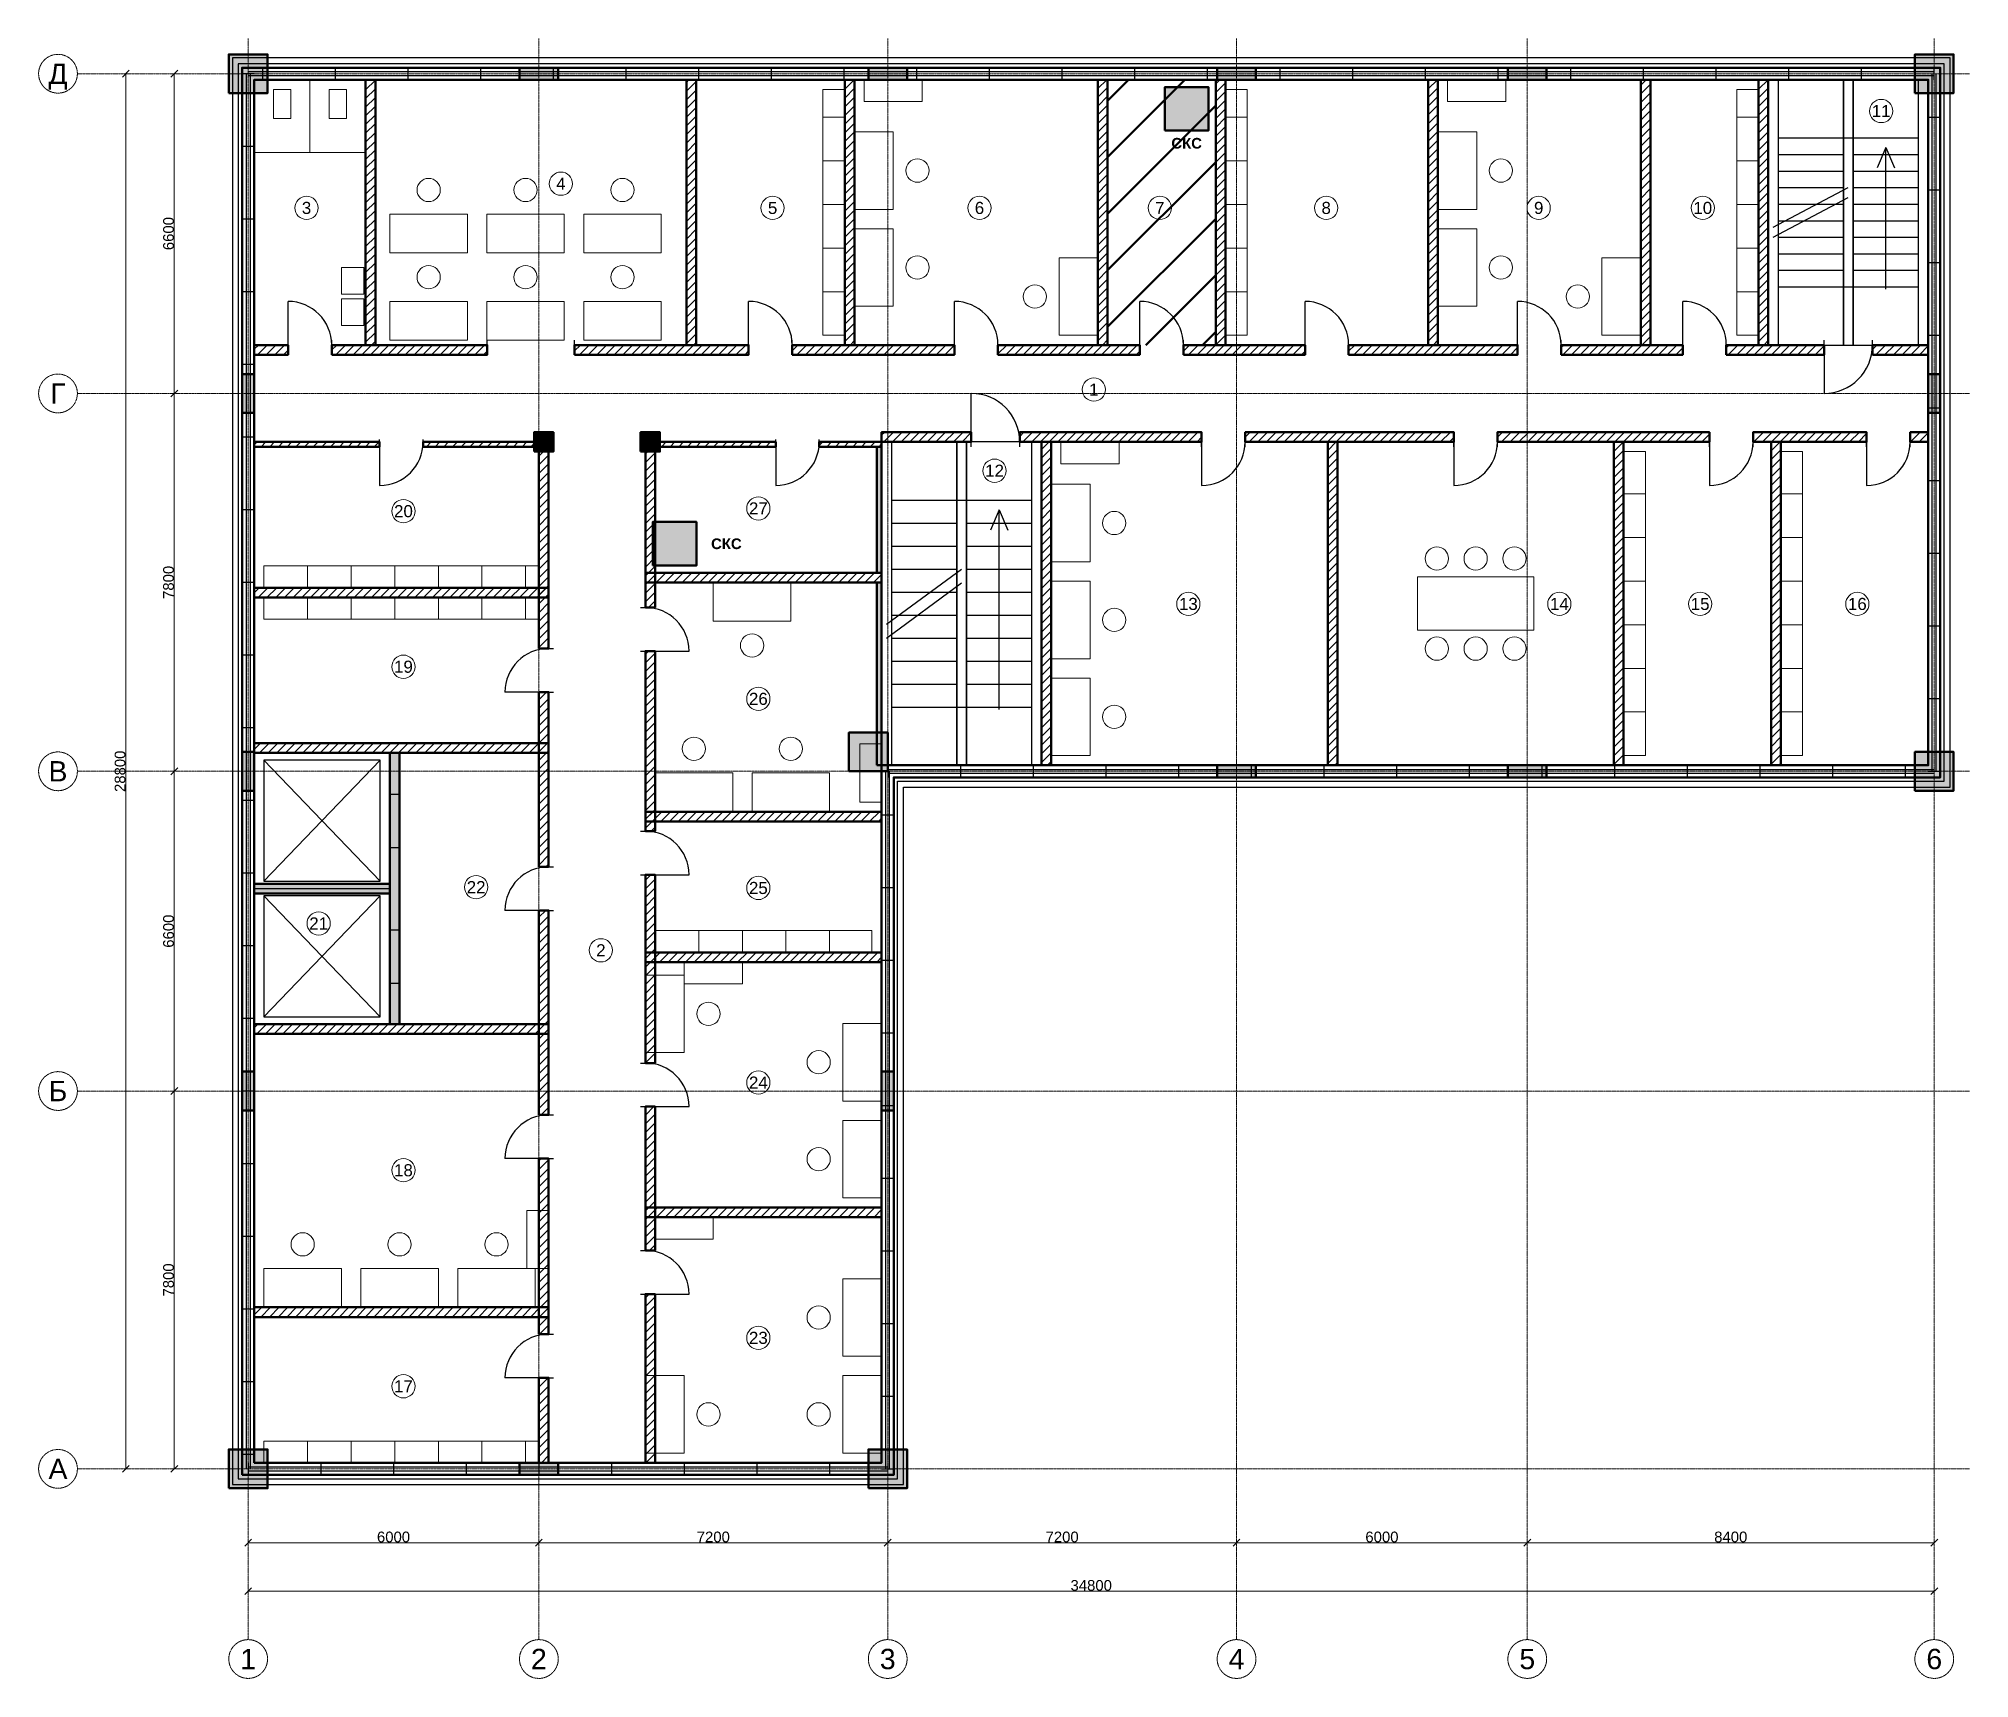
# Model space of a CAD drawing. Header units: millimetres. Extents: x -4325 to 35525, y -4325 to 29525.
import ezdxf
from ezdxf.enums import TextEntityAlignment as Align

# ---------------------------------------------------------------- set-up
doc = ezdxf.new("R2010")
doc.units = ezdxf.units.MM
doc.linetypes.add('CENTER2', pattern=[2.541, 1.587, -0.318, 0.318, -0.318])
for name, color, linetype, lineweight in [('A-ANNO-ROOM', 7, 'CONTINUOUS', 18), ('A-DIMS', 8, 'CONTINUOUS', 13), ('A-DOOR', 3, 'CONTINUOUS', 25), ('A-ELEV', 7, 'CONTINUOUS', 25), ('A-FACADE-PANEL', 8, 'CONTINUOUS', 25), ('A-FURN', 8, 'CONTINUOUS', 18), ('A-GLAZ-RIBBON', 5, 'CONTINUOUS', 25), ('A-GRID', 8, 'CENTER2', 13), ('A-HATCH', 9, 'CONTINUOUS', 9), ('A-OUTLINE', 7, 'CONTINUOUS', 50), ('A-SANI', 8, 'CONTINUOUS', 18), ('A-STAIR', 7, 'CONTINUOUS', 25), ('A-WALL-BLOCK', 9, 'CONTINUOUS', 50), ('A-WALL-RC', 7, 'CONTINUOUS', 50), ('E-SCS-RISER', 1, 'CONTINUOUS', 50), ('E-SERVER-ROOM', 1, 'CONTINUOUS', 50)]:
    doc.layers.add(name, color=color, linetype=linetype, lineweight=lineweight)
doc.styles.add('Arial-Bold', font='arialbd.ttf')
doc.styles.get("Standard").update_dxf_attribs({"font": 'arial.ttf'})

msp = doc.modelspace()

# ---------------------------------------------------------------- hatches: boundary and pattern name
at = {"layer": 'A-HATCH'}
h = msp.add_hatch(dxfattribs=at)
h.set_pattern_fill('ANSI31', scale=40)
h.paths.add_polyline_path([(2425, 23200), (2625, 23200), (2625, 28675), (2625, 28675), (2425, 28675), (2425, 28675)])
h = msp.add_hatch(dxfattribs=at)
h.set_pattern_fill('ANSI31', scale=40)
h.paths.add_polyline_path([(9044, 23200), (9244, 23200), (9244, 28675), (9244, 28675), (9044, 28675), (9044, 28675)])
h = msp.add_hatch(dxfattribs=at)
h.set_pattern_fill('ANSI31', scale=40)
h.paths.add_polyline_path([(12314, 23200), (12514, 23200), (12514, 28675), (12514, 28675), (12314, 28675), (12314, 28675)])
h = msp.add_hatch(dxfattribs=at)
h.set_pattern_fill('ANSI31', scale=40)
h.paths.add_polyline_path([(17537, 23200), (17737, 23200), (17737, 28675), (17737, 28675), (17537, 28675), (17537, 28675)])
h = msp.add_hatch(dxfattribs=at)
h.set_pattern_fill('ANSI31', scale=40)
h.paths.add_polyline_path([(19970, 23200), (20170, 23200), (20170, 28675), (20170, 28675), (19970, 28675), (19970, 28675)])
h = msp.add_hatch(dxfattribs=at)
h.set_pattern_fill('ANSI31', scale=40)
h.paths.add_polyline_path([(24356, 23200), (24556, 23200), (24556, 28675), (24556, 28675), (24356, 28675), (24356, 28675)])
h = msp.add_hatch(dxfattribs=at)
h.set_pattern_fill('ANSI31', scale=40)
h.paths.add_polyline_path([(28742, 23200), (28942, 23200), (28942, 28675), (28942, 28675), (28742, 28675), (28742, 28675)])
h = msp.add_hatch(dxfattribs=at)
h.set_pattern_fill('ANSI31', scale=40)
h.paths.add_polyline_path([(31175, 23200), (31375, 23200), (31375, 28675), (31375, 28675), (31175, 28675), (31175, 28675)])
h = msp.add_hatch(dxfattribs=at)
h.set_pattern_fill('ANSI31', scale=40)
h.paths.add_polyline_path([(125, 23000), (125, 23000), (825, 23000), (825, 23200), (125, 23200), (125, 23200)])
h = msp.add_hatch(dxfattribs=at)
h.set_pattern_fill('ANSI31', scale=40)
h.paths.add_polyline_path([(1725, 23000), (4934.5, 23000), (4934.5, 23200), (1725, 23200)])
h = msp.add_hatch(dxfattribs=at)
h.set_pattern_fill('ANSI31', scale=40)
h.paths.add_polyline_path([(6734.5, 23000), (10329, 23000), (10329, 23200), (6734.5, 23200)])
h = msp.add_hatch(dxfattribs=at)
h.set_pattern_fill('ANSI31', scale=40)
h.paths.add_polyline_path([(11229, 23000), (14575.5, 23000), (14575.5, 23200), (11229, 23200)])
h = msp.add_hatch(dxfattribs=at)
h.set_pattern_fill('ANSI31', scale=40)
h.paths.add_polyline_path([(15475.5, 23000), (18403.5, 23000), (18403.5, 23200), (15475.5, 23200)])
h = msp.add_hatch(dxfattribs=at)
h.set_pattern_fill('ANSI31', scale=40)
h.paths.add_polyline_path([(19303.5, 23000), (21813, 23000), (21813, 23200), (19303.5, 23200)])
h = msp.add_hatch(dxfattribs=at)
h.set_pattern_fill('ANSI31', scale=40)
h.paths.add_polyline_path([(22713, 23000), (26199, 23000), (26199, 23200), (22713, 23200)])
h = msp.add_hatch(dxfattribs=at)
h.set_pattern_fill('ANSI31', scale=40)
h.paths.add_polyline_path([(27099, 23000), (29608.5, 23000), (29608.5, 23200), (27099, 23200)])
h = msp.add_hatch(dxfattribs=at)
h.set_pattern_fill('ANSI31', scale=40)
h.paths.add_polyline_path([(30508.5, 23000), (32525, 23000), (32525, 23200), (30508.5, 23200)])
h = msp.add_hatch(dxfattribs=at)
h.set_pattern_fill('ANSI31', scale=40)
h.paths.add_polyline_path([(33525, 23000), (34675, 23000), (34675, 23000), (34675, 23200), (34675, 23200), (33525, 23200)])
h = msp.add_hatch(dxfattribs=at)
h.set_pattern_fill('ANSI31', scale=40)
h.paths.add_polyline_path([(125, 21100), (125, 21100), (2712.5, 21100), (2712.5, 21200), (125, 21200), (125, 21200)])
h = msp.add_hatch(dxfattribs=at)
h.set_pattern_fill('ANSI31', scale=40)
h.paths.add_polyline_path([(3612.5, 21100), (6000, 21100), (6000, 21200), (3612.5, 21200)])
h = msp.add_hatch(dxfattribs=at)
h.set_pattern_fill('ANSI31', scale=40)
h.paths.add_polyline_path([(6000, 16934.5), (6200, 16934.5), (6200, 21200), (6000, 21200)])
h = msp.add_hatch(dxfattribs=at)
h.set_pattern_fill('ANSI31', scale=40)
h.paths.add_polyline_path([(8200, 17781.5), (8400, 17781.5), (8400, 21200), (8200, 21200)])
h = msp.add_hatch(dxfattribs=at)
h.set_pattern_fill('ANSI31', scale=40)
h.paths.add_polyline_path([(8400, 21100), (10887.5, 21100), (10887.5, 21200), (8400, 21200)])
h = msp.add_hatch(dxfattribs=at)
h.set_pattern_fill('ANSI31', scale=40)
h.paths.add_polyline_path([(11787.5, 21100), (13075, 21100), (13075, 21200), (11787.5, 21200)])
h = msp.add_hatch(dxfattribs=at)
h.set_pattern_fill('ANSI31', scale=40)
h.paths.add_polyline_path([(13075, 21200), (14925, 21200), (14925, 21400), (13075, 21400)])
h = msp.add_hatch(dxfattribs=at)
h.set_pattern_fill('ANSI31', scale=40)
h.paths.add_polyline_path([(15925, 21200), (19678.5, 21200), (19678.5, 21400), (15925, 21400)])
h = msp.add_hatch(dxfattribs=at)
h.set_pattern_fill('ANSI31', scale=40)
h.paths.add_polyline_path([(16375, 14525), (16575, 14525), (16575, 14525), (16575, 21200), (16375, 21200), (16375, 14525)])
h = msp.add_hatch(dxfattribs=at)
h.set_pattern_fill('ANSI31', scale=40)
h.paths.add_polyline_path([(20578.5, 21200), (24885, 21200), (24885, 21400), (20578.5, 21400)])
h = msp.add_hatch(dxfattribs=at)
h.set_pattern_fill('ANSI31', scale=40)
h.paths.add_polyline_path([(22282, 14525), (22482, 14525), (22482, 14525), (22482, 21200), (22282, 21200), (22282, 14525)])
h = msp.add_hatch(dxfattribs=at)
h.set_pattern_fill('ANSI31', scale=40)
h.paths.add_polyline_path([(25785, 21200), (30160, 21200), (30160, 21400), (25785, 21400)])
h = msp.add_hatch(dxfattribs=at)
h.set_pattern_fill('ANSI31', scale=40)
h.paths.add_polyline_path([(28188, 14525), (28388, 14525), (28388, 14525), (28388, 21200), (28188, 21200), (28188, 14525)])
h = msp.add_hatch(dxfattribs=at)
h.set_pattern_fill('ANSI31', scale=40)
h.paths.add_polyline_path([(31060, 21200), (33403.5, 21200), (33403.5, 21400), (31060, 21400)])
h = msp.add_hatch(dxfattribs=at)
h.set_pattern_fill('ANSI31', scale=40)
h.paths.add_polyline_path([(31432, 14525), (31632, 14525), (31632, 14525), (31632, 21200), (31432, 21200), (31432, 14525)])
h = msp.add_hatch(dxfattribs=at)
h.set_pattern_fill('ANSI31', scale=40)
h.paths.add_polyline_path([(34303.5, 21200), (34675, 21200), (34675, 21200), (34675, 21400), (34675, 21400), (34303.5, 21400)])
h = msp.add_hatch(dxfattribs=at)
h.set_pattern_fill('ANSI31', scale=40)
h.paths.add_polyline_path([(8200, 18297), (13075, 18297), (13075, 18497), (8200, 18497)])
h = msp.add_hatch(dxfattribs=at)
h.set_pattern_fill('ANSI31', scale=40)
h.paths.add_polyline_path([(125, 17990), (125, 17990), (6200, 17990), (6200, 18190), (125, 18190), (125, 18190)])
h = msp.add_hatch(dxfattribs=at)
h.set_pattern_fill('ANSI31', scale=40)
h.paths.add_polyline_path([(8200, 13164), (8400, 13164), (8400, 16881.5), (8200, 16881.5)])
h = msp.add_hatch(dxfattribs=at)
h.set_pattern_fill('ANSI31', scale=40)
h.paths.add_polyline_path([(6000, 12429), (6200, 12429), (6200, 16034.5), (6000, 16034.5)])
h = msp.add_hatch(dxfattribs=at)
h.set_pattern_fill('ANSI31', scale=40)
h.paths.add_polyline_path([(125, 14779), (125, 14779), (6200, 14779), (6200, 14979), (125, 14979), (125, 14979)])
h = msp.add_hatch(dxfattribs=at)
h.set_pattern_fill('ANSI31', scale=40)
h.paths.add_polyline_path([(8200, 13366), (13075, 13366), (13075, 13366), (13075, 13566), (13075, 13566), (8200, 13566)])
h = msp.add_hatch(dxfattribs=at)
h.set_pattern_fill('ANSI31', scale=40)
h.paths.add_polyline_path([(8200, 8378), (8400, 8378), (8400, 12264), (8200, 12264)])
h = msp.add_hatch(dxfattribs=at)
h.set_pattern_fill('ANSI31', scale=40)
h.paths.add_polyline_path([(6000, 7307), (6200, 7307), (6200, 11529), (6000, 11529)])
h = msp.add_hatch(dxfattribs=at)
h.set_pattern_fill('ANSI31', scale=40)
h.paths.add_polyline_path([(8200, 10462), (13075, 10462), (13075, 10462), (13075, 10662), (13075, 10662), (8200, 10662)])
h = msp.add_hatch(dxfattribs=at)
h.set_pattern_fill('ANSI31', scale=40)
h.paths.add_polyline_path([(125, 8979), (125, 8979), (6200, 8979), (6200, 9179), (125, 9179), (125, 9179)])
h = msp.add_hatch(dxfattribs=at)
h.set_pattern_fill('ANSI31', scale=40)
h.paths.add_polyline_path([(8200, 4509.5), (8400, 4509.5), (8400, 7478), (8200, 7478)])
h = msp.add_hatch(dxfattribs=at)
h.set_pattern_fill('ANSI31', scale=40)
h.paths.add_polyline_path([(6000, 2780), (6200, 2780), (6200, 6407), (6000, 6407)])
h = msp.add_hatch(dxfattribs=at)
h.set_pattern_fill('ANSI31', scale=40)
h.paths.add_polyline_path([(8200, 5194), (13075, 5194), (13075, 5194), (13075, 5394), (13075, 5394), (8200, 5394)])
h = msp.add_hatch(dxfattribs=at)
h.set_pattern_fill('ANSI31', scale=40)
h.paths.add_polyline_path([(8200, 125), (8400, 125), (8400, 125), (8400, 3609.5), (8200, 3609.5), (8200, 125)])
h = msp.add_hatch(dxfattribs=at)
h.set_pattern_fill('ANSI31', scale=40)
h.paths.add_polyline_path([(125, 3135), (125, 3135), (6200, 3135), (6200, 3335), (125, 3335), (125, 3335)])
h = msp.add_hatch(dxfattribs=at)
h.set_pattern_fill('ANSI31', scale=40)
h.paths.add_polyline_path([(6000, 125), (6200, 125), (6200, 125), (6200, 1880), (6000, 1880), (6000, 125)])
at = {"layer": 'A-WALL-RC'}
h = msp.add_hatch(color=7, dxfattribs=at)
h.dxf.hatch_style = 1
h.paths.add_polyline_path([(-400, 28400), (400, 28400), (400, 29200), (-400, 29200)])
h = msp.add_hatch(color=7, dxfattribs=at)
h.dxf.hatch_style = 1
h.paths.add_polyline_path([(34400, 28400), (35200, 28400), (35200, 29200), (34400, 29200)])
h = msp.add_hatch(color=7, dxfattribs=at)
h.dxf.hatch_style = 1
h.paths.add_polyline_path([(5600, 28675), (6400, 28675), (6400, 28925), (5600, 28925)])
h = msp.add_hatch(color=7, dxfattribs=at)
h.dxf.hatch_style = 1
h.paths.add_polyline_path([(12800, 28675), (13600, 28675), (13600, 28925), (12800, 28925)])
h = msp.add_hatch(color=7, dxfattribs=at)
h.dxf.hatch_style = 1
h.paths.add_polyline_path([(20000, 28675), (20800, 28675), (20800, 28925), (20000, 28925)])
h = msp.add_hatch(color=7, dxfattribs=at)
h.dxf.hatch_style = 1
h.paths.add_polyline_path([(26000, 28675), (26800, 28675), (26800, 28925), (26000, 28925)])
h = msp.add_hatch(color=7, dxfattribs=at)
h.dxf.hatch_style = 1
h.paths.add_polyline_path([(-125, 21800), (125, 21800), (125, 22600), (-125, 22600)])
h = msp.add_hatch(color=7, dxfattribs=at)
h.dxf.hatch_style = 1
h.paths.add_polyline_path([(34675, 21800), (34925, 21800), (34925, 22600), (34675, 22600)])
h = msp.add_hatch(color=7, dxfattribs=at)
h.dxf.hatch_style = 1
h.paths.add_polyline_path([(5900, 21000), (6300, 21000), (6300, 21400), (5900, 21400)])
h = msp.add_hatch(color=7, dxfattribs=at)
h.dxf.hatch_style = 1
h.paths.add_polyline_path([(8100, 21000), (8500, 21000), (8500, 21400), (8100, 21400)])
h = msp.add_hatch(color=7, dxfattribs=at)
h.dxf.hatch_style = 1
h.paths.add_polyline_path([(12975, 18497), (13075, 18497), (13075, 21100), (12975, 21100)])
h = msp.add_hatch(color=7, dxfattribs=at)
h.dxf.hatch_style = 1
h.paths.add_polyline_path([(12975, 14525), (13075, 14525), (13075, 14525), (13075, 18297), (12975, 18297), (12975, 14525)])
h = msp.add_hatch(color=7, dxfattribs=at)
h.dxf.hatch_style = 1
h.paths.add_polyline_path([(12400, 14400), (13200, 14400), (13200, 15200), (12400, 15200)])
h = msp.add_hatch(color=7, dxfattribs=at)
h.dxf.hatch_style = 1
h.paths.add_polyline_path([(-125, 14000), (125, 14000), (125, 14800), (-125, 14800)])
h = msp.add_hatch(color=7, dxfattribs=at)
h.dxf.hatch_style = 1
h.paths.add_polyline_path([(2925, 9179), (3125, 9179), (3125, 14779), (2925, 14779)])
h = msp.add_hatch(color=7, dxfattribs=at)
h.dxf.hatch_style = 1
h.paths.add_polyline_path([(34400, 14000), (35200, 14000), (35200, 14800), (34400, 14800)])
h = msp.add_hatch(color=7, dxfattribs=at)
h.dxf.hatch_style = 1
h.paths.add_polyline_path([(20000, 14275), (20800, 14275), (20800, 14525), (20000, 14525)])
h = msp.add_hatch(color=7, dxfattribs=at)
h.dxf.hatch_style = 1
h.paths.add_polyline_path([(26000, 14275), (26800, 14275), (26800, 14525), (26000, 14525)])
h = msp.add_hatch(color=7, dxfattribs=at)
h.dxf.hatch_style = 1
h.paths.add_polyline_path([(125, 11879), (125, 11879), (2925, 11879), (2925, 12079), (125, 12079), (125, 12079)])
h = msp.add_hatch(color=7, dxfattribs=at)
h.dxf.hatch_style = 1
h.paths.add_polyline_path([(-125, 7400), (125, 7400), (125, 8200), (-125, 8200)])
h = msp.add_hatch(color=7, dxfattribs=at)
h.dxf.hatch_style = 1
h.paths.add_polyline_path([(13075, 7400), (13325, 7400), (13325, 8200), (13075, 8200)])
h = msp.add_hatch(color=7, dxfattribs=at)
h.dxf.hatch_style = 1
h.paths.add_polyline_path([(-400, -400), (400, -400), (400, 400), (-400, 400)])
h = msp.add_hatch(color=7, dxfattribs=at)
h.dxf.hatch_style = 1
h.paths.add_polyline_path([(12800, -400), (13600, -400), (13600, 400), (12800, 400)])
h = msp.add_hatch(color=7, dxfattribs=at)
h.dxf.hatch_style = 1
h.paths.add_polyline_path([(5600, -125), (6400, -125), (6400, 125), (5600, 125)])
at = {"layer": 'E-SCS-RISER'}
h = msp.add_hatch(color=7, dxfattribs=at)
h.dxf.hatch_style = 1
h.paths.add_polyline_path([(18920, 27625), (19820, 27625), (19820, 28525), (18920, 28525)])
h = msp.add_hatch(color=7, dxfattribs=at)
h.dxf.hatch_style = 1
h.paths.add_polyline_path([(8350, 18647), (9250, 18647), (9250, 19547), (8350, 19547)])
at = {"layer": 'E-SERVER-ROOM'}
h = msp.add_hatch(dxfattribs=at)
h.set_pattern_fill('ANSI31', scale=260)
h.paths.add_polyline_path([(17737, 23200), (19970, 23200), (19970, 28675), (17737, 28675)])

# ---------------------------------------------------------------- linework, layer by layer
at = {"layer": 'A-ANNO-ROOM'}
for centre in [(33705, 28030), (6455, 26530), (1205, 26030), (10824, 26030), (15094, 26030), (18817, 26030), (22250, 26030), (26636, 26030), (30022, 26030), (17455, 22280), (15405, 20605), (3205, 19770), (10530, 19827), (19405, 17855), (27062, 17855), (29968, 17855), (33212, 17855), (3205, 16559), (10530, 15896), (4705, 12009), (10530, 11992), (1455, 11259), (7280, 10705), (10530, 7974), (3205, 6165), (10530, 2705), (3205, 1705)]:
    msp.add_circle(centre, 240, dxfattribs=at)
at = {"layer": 'A-DIMS'}
for p, q in [((-2595.71, 28729.29), (-2454.29, 28870.71)), ((-2525, 0), (-2525, 28800)), ((-1595.71, 28729.29), (-1454.29, 28870.71)), ((-1525, 22200), (-1525, 28800)), ((-1595.71, 22129.29), (-1454.29, 22270.71)), ((-1595.71, 22129.29), (-1454.29, 22270.71)), ((-1525, 14400), (-1525, 22200)), ((-1595.71, 14329.29), (-1454.29, 14470.71)), ((-1595.71, 14329.29), (-1454.29, 14470.71)), ((-1525, 7800), (-1525, 14400)), ((-1595.71, 7729.29), (-1454.29, 7870.71)), ((-1595.71, 7729.29), (-1454.29, 7870.71)), ((-1525, 0), (-1525, 7800)), ((-2595.71, -70.71), (-2454.29, 70.71)), ((-1595.71, -70.71), (-1454.29, 70.71)), ((-70.71, -1595.71), (70.71, -1454.29)), ((0, -1525), (6000, -1525)), ((5929.29, -1595.71), (6070.71, -1454.29)), ((5929.29, -1595.71), (6070.71, -1454.29)), ((6000, -1525), (13200, -1525)), ((13129.29, -1595.71), (13270.71, -1454.29)), ((13129.29, -1595.71), (13270.71, -1454.29)), ((13200, -1525), (20400, -1525)), ((20329.29, -1595.71), (20470.71, -1454.29)), ((20329.29, -1595.71), (20470.71, -1454.29)), ((20400, -1525), (26400, -1525)), ((26329.29, -1595.71), (26470.71, -1454.29)), ((26329.29, -1595.71), (26470.71, -1454.29)), ((26400, -1525), (34800, -1525)), ((34729.29, -1595.71), (34870.71, -1454.29)), ((-70.71, -2595.71), (70.71, -2454.29)), ((0, -2525), (34800, -2525)), ((34729.29, -2595.71), (34870.71, -2454.29))]:
    msp.add_line(p, q, dxfattribs=at)
at = {"layer": 'A-DOOR'}
for p, q in [((825, 23200), (825, 24100)), ((10329, 23200), (10329, 24100)), ((14575.5, 23200), (14575.5, 24100)), ((18403.5, 23200), (18403.5, 24100)), ((21813, 23200), (21813, 24100)), ((26199, 23200), (26199, 24100)), ((29608.5, 23200), (29608.5, 24100)), ((825, 23100), (825, 23300)), ((1725, 23100), (1725, 23300)), ((4934.5, 23100), (4934.5, 23300)), ((6734.5, 23100), (6734.5, 23300)), ((10329, 23100), (10329, 23300)), ((11229, 23100), (11229, 23300)), ((14575.5, 23100), (14575.5, 23300)), ((15475.5, 23100), (15475.5, 23300)), ((18403.5, 23100), (18403.5, 23300)), ((19303.5, 23100), (19303.5, 23300)), ((21813, 23100), (21813, 23300)), ((22713, 23100), (22713, 23300)), ((26199, 23100), (26199, 23300)), ((27099, 23100), (27099, 23300)), ((29608.5, 23100), (29608.5, 23300)), ((30508.5, 23100), (30508.5, 23300)), ((32525, 23100), (32525, 23300)), ((32525, 23200), (32525, 22200)), ((33525, 23100), (33525, 23300)), ((14925, 21200), (14925, 22200)), ((2712.5, 21150), (2712.5, 21250)), ((2712.5, 21200), (2712.5, 20300)), ((3612.5, 21150), (3612.5, 21250)), ((10887.5, 21150), (10887.5, 21250)), ((10887.5, 21200), (10887.5, 20300)), ((11787.5, 21150), (11787.5, 21250)), ((14925, 21100), (14925, 21300)), ((15925, 21100), (15925, 21300)), ((19678.5, 21100), (19678.5, 21300)), ((19678.5, 21200), (19678.5, 20300)), ((20578.5, 21100), (20578.5, 21300)), ((24885, 21100), (24885, 21300)), ((24885, 21200), (24885, 20300)), ((25785, 21100), (25785, 21300)), ((30160, 21100), (30160, 21300)), ((30160, 21200), (30160, 20300)), ((31060, 21100), (31060, 21300)), ((33403.5, 21100), (33403.5, 21300)), ((33403.5, 21200), (33403.5, 20300)), ((34303.5, 21100), (34303.5, 21300)), ((8100, 17781.5), (8300, 17781.5)), ((6100, 16934.5), (6300, 16934.5)), ((8100, 16881.5), (8300, 16881.5)), ((8200, 16881.5), (9100, 16881.5)), ((6200, 16034.5), (5300, 16034.5)), ((6100, 16034.5), (6300, 16034.5)), ((2925, 13929), (3125, 13929)), ((8100, 13164), (8300, 13164)), ((2925, 12829), (3125, 12829)), ((6100, 12429), (6300, 12429)), ((8100, 12264), (8300, 12264)), ((8200, 12264), (9100, 12264)), ((6200, 11529), (5300, 11529)), ((6100, 11529), (6300, 11529)), ((2925, 11129), (3125, 11129)), ((2925, 10029), (3125, 10029)), ((8100, 8378), (8300, 8378)), ((6100, 7307), (6300, 7307)), ((8100, 7478), (8300, 7478)), ((8200, 7478), (9100, 7478)), ((6200, 6407), (5300, 6407)), ((6100, 6407), (6300, 6407)), ((8100, 4509.5), (8300, 4509.5)), ((8100, 3609.5), (8300, 3609.5)), ((8200, 3609.5), (9100, 3609.5)), ((6100, 2780), (6300, 2780)), ((6200, 1880), (5300, 1880)), ((6100, 1880), (6300, 1880))]:
    msp.add_line(p, q, dxfattribs=at)
for centre, radius, start, end in [((825, 23200), 900, 0, 90), ((10329, 23200), 900, 0, 90), ((14575.5, 23200), 900, 0, 90), ((18403.5, 23200), 900, 0, 90), ((21813, 23200), 900, 0, 90), ((26199, 23200), 900, 0, 90), ((29608.5, 23200), 900, 0, 90), ((32525, 23200), 1000, -90, 0), ((14925, 21200), 1000, 0, 90), ((2712.5, 21200), 900, -90, 0), ((10887.5, 21200), 900, -90, 0), ((19678.5, 21200), 900, -90, 0), ((24885, 21200), 900, -90, 0), ((30160, 21200), 900, -90, 0), ((33403.5, 21200), 900, -90, 0), ((8200, 16881.5), 900, 0, 90), ((6200, 16034.5), 900, 90, 180), ((8200, 12264), 900, 0, 90), ((6200, 11529), 900, 90, 180), ((8200, 7478), 900, 0, 90), ((6200, 6407), 900, 90, 180), ((8200, 3609.5), 900, 0, 90), ((6200, 1880), 900, 90, 180)]:
    msp.add_arc(centre, radius, start, end, dxfattribs=at)
at = {"layer": 'A-ELEV'}
for p, q in [((325, 12129), (2725, 14629)), ((325, 14629), (2725, 12129)), ((125, 11979), (2925, 11979)), ((325, 9329), (2725, 11829)), ((325, 11829), (2725, 9329))]:
    msp.add_line(p, q, dxfattribs=at)
for points in [[(325, 12129), (2725, 12129), (2725, 14629), (325, 14629)], [(325, 9329), (2725, 9329), (2725, 11829), (325, 11829)]]:
    msp.add_lwpolyline(points, close=True, dxfattribs=at)
at = {"layer": 'A-FACADE-PANEL'}
for points in [[(-325, -325), (13525, -325), (13525, 14075), (35125, 14075), (35125, 29125), (-325, 29125)], [(-205, -205), (13405, -205), (13405, 14195), (35005, 14195), (35005, 29005), (-205, 29005)]]:
    msp.add_lwpolyline(points, close=True, dxfattribs=at)
at = {"layer": 'A-FURN'}
for p, q in [((11864, 27900), (12314, 27900)), ((20170, 27900), (20620, 27900)), ((30725, 27900), (31175, 27900)), ((11864, 27000), (12314, 27000)), ((20170, 27000), (20620, 27000)), ((30725, 27000), (31175, 27000)), ((11864, 26100), (12314, 26100)), ((20170, 26100), (20620, 26100)), ((30725, 26100), (31175, 26100)), ((11864, 25200), (12314, 25200)), ((20170, 25200), (20620, 25200)), ((30725, 25200), (31175, 25200)), ((11864, 24300), (12314, 24300)), ((20170, 24300), (20620, 24300)), ((30725, 24300), (31175, 24300)), ((28388, 20125), (28838, 20125)), ((31632, 20125), (32082, 20125)), ((28388, 19225), (28838, 19225)), ((31632, 19225), (32082, 19225)), ((1225, 18190), (1225, 18640)), ((2125, 18190), (2125, 18640)), ((3025, 18190), (3025, 18640)), ((3925, 18190), (3925, 18640)), ((4825, 18190), (4825, 18640)), ((5725, 18190), (5725, 18640)), ((1225, 17540), (1225, 17990)), ((2125, 17540), (2125, 17990)), ((3025, 17540), (3025, 17990)), ((3925, 17540), (3925, 17990)), ((4825, 17540), (4825, 17990)), ((5725, 17540), (5725, 17990)), ((28388, 18325), (28838, 18325)), ((31632, 18325), (32082, 18325)), ((28388, 17425), (28838, 17425)), ((31632, 17425), (32082, 17425)), ((28388, 16525), (28838, 16525)), ((31632, 16525), (32082, 16525)), ((28388, 15625), (28838, 15625)), ((31632, 15625), (32082, 15625)), ((9300, 10662), (9300, 11112)), ((10200, 10662), (10200, 11112)), ((11100, 10662), (11100, 11112)), ((12000, 10662), (12000, 11112)), ((1225, 125), (1225, 575)), ((2125, 125), (2125, 575)), ((3025, 125), (3025, 575)), ((3925, 125), (3925, 575)), ((4825, 125), (4825, 575)), ((5725, 125), (5725, 575))]:
    msp.add_line(p, q, dxfattribs=at)
for points in [[(11864, 23400), (12314, 23400), (12314, 28475), (11864, 28475)], [(12714, 28225), (13914, 28225), (13914, 28675), (12714, 28675)], [(20170, 23400), (20620, 23400), (20620, 28475), (20170, 28475)], [(24756, 28225), (25956, 28225), (25956, 28675), (24756, 28675)], [(30725, 23400), (31175, 23400), (31175, 28475), (30725, 28475)], [(12514, 26000), (13314, 26000), (13314, 27600), (12514, 27600)], [(24556, 26000), (25356, 26000), (25356, 27600), (24556, 27600)], [(2925, 25100), (4525, 25100), (4525, 25900), (2925, 25900)], [(4925, 25100), (6525, 25100), (6525, 25900), (4925, 25900)], [(6925, 25100), (8525, 25100), (8525, 25900), (6925, 25900)], [(12514, 24000), (13314, 24000), (13314, 25600), (12514, 25600)], [(24556, 24000), (25356, 24000), (25356, 25600), (24556, 25600)], [(16737, 23400), (17537, 23400), (17537, 25000), (16737, 25000)], [(27942, 23400), (28742, 23400), (28742, 25000), (27942, 25000)], [(2925, 23300), (4525, 23300), (4525, 24100), (2925, 24100)], [(4925, 23300), (6525, 23300), (6525, 24100), (4925, 24100)], [(6925, 23300), (8525, 23300), (8525, 24100), (6925, 24100)], [(16775, 20750), (17975, 20750), (17975, 21200), (16775, 21200)], [(28388, 14725), (28838, 14725), (28838, 21000), (28388, 21000)], [(31632, 14725), (32082, 14725), (32082, 21000), (31632, 21000)], [(16575, 18725), (17375, 18725), (17375, 20325), (16575, 20325)], [(325, 18190), (6000, 18190), (6000, 18640), (325, 18640)], [(24135, 17312.5), (26535, 17312.5), (26535, 18412.5), (24135, 18412.5)], [(325, 17540), (6000, 17540), (6000, 17990), (325, 17990)], [(9600, 17497), (11200, 17497), (11200, 18297), (9600, 18297)], [(16575, 16725), (17375, 16725), (17375, 18325), (16575, 18325)], [(16575, 14725), (17375, 14725), (17375, 16325), (16575, 16325)], [(12625, 13766), (13075, 13766), (13075, 14966), (12625, 14966)], [(8400, 13566), (10000, 13566), (10000, 14366), (8400, 14366)], [(10400, 13566), (12000, 13566), (12000, 14366), (10400, 14366)], [(8400, 10662), (12875, 10662), (12875, 11112), (8400, 11112)], [(9000, 10012), (10200, 10012), (10200, 10462), (9000, 10462)], [(8200, 8594), (9000, 8594), (9000, 10194), (8200, 10194)], [(12275, 7594), (13075, 7594), (13075, 9194), (12275, 9194)], [(12275, 5594), (13075, 5594), (13075, 7194), (12275, 7194)], [(5750, 4135), (6200, 4135), (6200, 5335), (5750, 5335)], [(8400, 4744), (9600, 4744), (9600, 5194), (8400, 5194)], [(325, 3335), (1925, 3335), (1925, 4135), (325, 4135)], [(2325, 3335), (3925, 3335), (3925, 4135), (2325, 4135)], [(4325, 3335), (5925, 3335), (5925, 4135), (4325, 4135)], [(12275, 2325), (13075, 2325), (13075, 3925), (12275, 3925)], [(8200, 325), (9000, 325), (9000, 1925), (8200, 1925)], [(12275, 325), (13075, 325), (13075, 1925), (12275, 1925)], [(325, 125), (6000, 125), (6000, 575), (325, 575)]]:
    msp.add_lwpolyline(points, close=True, dxfattribs=at)
for centre in [(13814, 26800), (25856, 26800), (3725, 26400), (5725, 26400), (7725, 26400), (3725, 24600), (5725, 24600), (7725, 24600), (13814, 24800), (25856, 24800), (16237, 24200), (27442, 24200), (17875, 19525), (24535, 18792.5), (25335, 18792.5), (26135, 18792.5), (17875, 17525), (10400, 16997), (24535, 16932.5), (25335, 16932.5), (26135, 16932.5), (17875, 15525), (9200, 14866), (11200, 14866), (9500, 9394), (11775, 8394), (11775, 6394), (1125, 4635), (3125, 4635), (5125, 4635), (11775, 3125), (9500, 1125), (11775, 1125)]:
    msp.add_circle(centre, 240, dxfattribs=at)
at = {"layer": 'A-GLAZ-RIBBON'}
for p, q in [((125, 28800), (-125, 28800)), ((-40, 28800), (-40, 0)), ((34800, 28840), (0, 28840)), ((34800, 28760), (0, 28760)), ((40, 28800), (40, 0)), ((300, 28675), (300, 28925)), ((1800, 28675), (1800, 28925)), ((3300, 28675), (3300, 28925)), ((4800, 28675), (4800, 28925)), ((6300, 28675), (6300, 28925)), ((7800, 28675), (7800, 28925)), ((9300, 28675), (9300, 28925)), ((10800, 28675), (10800, 28925)), ((12300, 28675), (12300, 28925)), ((13800, 28675), (13800, 28925)), ((15300, 28675), (15300, 28925)), ((16800, 28675), (16800, 28925)), ((18300, 28675), (18300, 28925)), ((19800, 28675), (19800, 28925)), ((21300, 28675), (21300, 28925)), ((22800, 28675), (22800, 28925)), ((24300, 28675), (24300, 28925)), ((25800, 28675), (25800, 28925)), ((27300, 28675), (27300, 28925)), ((28800, 28675), (28800, 28925)), ((30300, 28675), (30300, 28925)), ((31800, 28675), (31800, 28925)), ((33300, 28675), (33300, 28925)), ((34760, 14400), (34760, 28800)), ((34800, 28675), (34800, 28925)), ((34840, 14400), (34840, 28800)), ((34675, 27900), (34925, 27900)), ((125, 27300), (-125, 27300)), ((34675, 26400), (34925, 26400)), ((125, 25800), (-125, 25800)), ((34675, 24900), (34925, 24900)), ((125, 24300), (-125, 24300)), ((34675, 23400), (34925, 23400)), ((125, 22800), (-125, 22800)), ((34675, 21900), (34925, 21900)), ((125, 21300), (-125, 21300)), ((34675, 20400), (34925, 20400)), ((125, 19800), (-125, 19800)), ((34675, 18900), (34925, 18900)), ((125, 18300), (-125, 18300)), ((34675, 17400), (34925, 17400)), ((125, 16800), (-125, 16800)), ((34675, 15900), (34925, 15900)), ((125, 15300), (-125, 15300)), ((13160, 0), (13160, 14400)), ((13200, 14525), (13200, 14275)), ((13200, 14440), (34800, 14440)), ((13200, 14360), (34800, 14360)), ((13240, 0), (13240, 14400)), ((14700, 14525), (14700, 14275)), ((16200, 14525), (16200, 14275)), ((17700, 14525), (17700, 14275)), ((19200, 14525), (19200, 14275)), ((20700, 14525), (20700, 14275)), ((22200, 14525), (22200, 14275)), ((23700, 14525), (23700, 14275)), ((25200, 14525), (25200, 14275)), ((26700, 14525), (26700, 14275)), ((28200, 14525), (28200, 14275)), ((29700, 14525), (29700, 14275)), ((31200, 14525), (31200, 14275)), ((32700, 14525), (32700, 14275)), ((34200, 14525), (34200, 14275)), ((34675, 14400), (34925, 14400)), ((125, 13800), (-125, 13800)), ((13075, 13500), (13325, 13500)), ((125, 12300), (-125, 12300)), ((13075, 12000), (13325, 12000)), ((125, 10800), (-125, 10800)), ((13075, 10500), (13325, 10500)), ((125, 9300), (-125, 9300)), ((13075, 9000), (13325, 9000)), ((125, 7800), (-125, 7800)), ((13075, 7500), (13325, 7500)), ((125, 6300), (-125, 6300)), ((13075, 6000), (13325, 6000)), ((125, 4800), (-125, 4800)), ((13075, 4500), (13325, 4500)), ((125, 3300), (-125, 3300)), ((13075, 3000), (13325, 3000)), ((125, 1800), (-125, 1800)), ((13075, 1500), (13325, 1500)), ((125, 300), (-125, 300)), ((0, 125), (0, -125)), ((0, 40), (13200, 40)), ((1500, 125), (1500, -125)), ((3000, 125), (3000, -125)), ((4500, 125), (4500, -125)), ((6000, 125), (6000, -125)), ((7500, 125), (7500, -125)), ((9000, 125), (9000, -125)), ((10500, 125), (10500, -125)), ((12000, 125), (12000, -125)), ((13075, 0), (13325, 0)), ((0, -40), (13200, -40))]:
    msp.add_line(p, q, dxfattribs=at)
at = {"layer": 'A-GRID'}
for p, q in [((0, -3525), (0, 29525)), ((6000, -3525), (6000, 29525)), ((13200, -3525), (13200, 29525)), ((20400, -3525), (20400, 29525)), ((26400, -3525), (26400, 29525)), ((34800, -3525), (34800, 29525)), ((-3525, 28800), (35525, 28800)), ((-3525, 22200), (35525, 22200)), ((-3525, 14400), (35525, 14400)), ((-3525, 7800), (35525, 7800)), ((-3525, 0), (35525, 0))]:
    msp.add_line(p, q, dxfattribs=at)
for centre in [(-3925, 28800), (-3925, 22200), (-3925, 14400), (-3925, 7800), (-3925, 0), (0, -3925), (6000, -3925), (13200, -3925), (20400, -3925), (26400, -3925), (34800, -3925)]:
    msp.add_circle(centre, 400, dxfattribs=at)
at = {"layer": 'A-OUTLINE'}
for points in [[(-125, -125), (13325, -125), (13325, 14275), (34925, 14275), (34925, 28925), (-125, 28925)], [(125, 125), (13075, 125), (13075, 14525), (34675, 14525), (34675, 28675), (125, 28675)]]:
    msp.add_lwpolyline(points, close=True, dxfattribs=at)
at = {"layer": 'A-SANI'}
for points in [[(125, 27175), (1275, 27175), (1275, 28675), (125, 28675)], [(520, 27875), (880, 27875), (880, 28475), (520, 28475)], [(1275, 27175), (2425, 27175), (2425, 28675), (1275, 28675)], [(1670, 27875), (2030, 27875), (2030, 28475), (1670, 28475)], [(1925, 24250), (2385, 24250), (2385, 24800), (1925, 24800)], [(1925, 23600), (2385, 23600), (2385, 24150), (1925, 24150)]]:
    msp.add_lwpolyline(points, close=True, dxfattribs=at)
at = {"layer": 'A-STAIR'}
for p, q in [((31575, 27475), (32925, 27475)), ((31575, 27475), (34475, 27475)), ((31575, 27133.33), (32925, 27133.33)), ((33125, 27475), (34475, 27475)), ((33125, 27133.33), (34475, 27133.33)), ((33800, 27275), (33620, 26855)), ((33800, 24350), (33800, 27275)), ((33800, 27275), (33980, 26855)), ((31575, 26791.67), (32925, 26791.67)), ((33125, 26791.67), (34475, 26791.67)), ((31475, 25630), (33025, 26450)), ((31575, 26450), (32925, 26450)), ((33125, 26450), (34475, 26450)), ((31475, 25425), (33025, 26245)), ((31575, 26108.33), (32925, 26108.33)), ((33125, 26108.33), (34475, 26108.33)), ((31575, 25766.67), (32925, 25766.67)), ((33125, 25766.67), (34475, 25766.67)), ((31575, 25425), (32925, 25425)), ((33125, 25425), (34475, 25425)), ((31575, 25083.33), (32925, 25083.33)), ((31575, 24741.67), (32925, 24741.67)), ((33125, 25083.33), (34475, 25083.33)), ((33125, 24741.67), (34475, 24741.67)), ((31575, 24400), (34475, 24400)), ((13275, 20000), (14625, 20000)), ((13275, 20000), (16175, 20000)), ((14825, 20000), (16175, 20000)), ((15500, 19800), (15320, 19380)), ((15500, 15675), (15500, 19800)), ((15500, 19800), (15680, 19380)), ((13275, 19525), (14625, 19525)), ((14825, 19525), (16175, 19525)), ((13275, 19050), (14625, 19050)), ((14825, 19050), (16175, 19050)), ((13175, 17435), (14725, 18575)), ((13275, 18575), (14625, 18575)), ((14825, 18575), (16175, 18575)), ((13175, 17150), (14725, 18290)), ((13275, 18100), (14625, 18100)), ((14825, 18100), (16175, 18100)), ((13275, 17625), (14625, 17625)), ((14825, 17625), (16175, 17625)), ((13275, 17150), (14625, 17150)), ((14825, 17150), (16175, 17150)), ((13275, 16675), (14625, 16675)), ((14825, 16675), (16175, 16675)), ((13275, 16200), (14625, 16200)), ((14825, 16200), (16175, 16200)), ((13275, 15725), (16175, 15725))]:
    msp.add_line(p, q, dxfattribs=at)
for points in [[(31575, 23200), (32925, 23200), (32925, 28675), (31575, 28675)], [(32925, 23200), (33125, 23200), (33125, 28675), (32925, 28675)], [(33125, 23200), (34475, 23200), (34475, 28675), (33125, 28675)], [(13275, 14525), (14625, 14525), (14625, 21200), (13275, 21200)], [(14625, 14525), (14825, 14525), (14825, 21200), (14625, 21200)], [(14825, 14525), (16175, 14525), (16175, 21200), (14825, 21200)]]:
    msp.add_lwpolyline(points, close=True, dxfattribs=at)
at = {"layer": 'A-WALL-BLOCK'}
for points in [[(2425, 23200), (2625, 23200), (2625, 28675), (2625, 28675), (2425, 28675), (2425, 28675)], [(9044, 23200), (9244, 23200), (9244, 28675), (9244, 28675), (9044, 28675), (9044, 28675)], [(12314, 23200), (12514, 23200), (12514, 28675), (12514, 28675), (12314, 28675), (12314, 28675)], [(17537, 23200), (17737, 23200), (17737, 28675), (17737, 28675), (17537, 28675), (17537, 28675)], [(19970, 23200), (20170, 23200), (20170, 28675), (20170, 28675), (19970, 28675), (19970, 28675)], [(24356, 23200), (24556, 23200), (24556, 28675), (24556, 28675), (24356, 28675), (24356, 28675)], [(28742, 23200), (28942, 23200), (28942, 28675), (28942, 28675), (28742, 28675), (28742, 28675)], [(31175, 23200), (31375, 23200), (31375, 28675), (31375, 28675), (31175, 28675), (31175, 28675)], [(125, 23000), (125, 23000), (825, 23000), (825, 23200), (125, 23200), (125, 23200)], [(1725, 23000), (4934.5, 23000), (4934.5, 23200), (1725, 23200)], [(6734.5, 23000), (10329, 23000), (10329, 23200), (6734.5, 23200)], [(11229, 23000), (14575.5, 23000), (14575.5, 23200), (11229, 23200)], [(15475.5, 23000), (18403.5, 23000), (18403.5, 23200), (15475.5, 23200)], [(19303.5, 23000), (21813, 23000), (21813, 23200), (19303.5, 23200)], [(22713, 23000), (26199, 23000), (26199, 23200), (22713, 23200)], [(27099, 23000), (29608.5, 23000), (29608.5, 23200), (27099, 23200)], [(30508.5, 23000), (32525, 23000), (32525, 23200), (30508.5, 23200)], [(33525, 23000), (34675, 23000), (34675, 23000), (34675, 23200), (34675, 23200), (33525, 23200)], [(125, 21100), (125, 21100), (2712.5, 21100), (2712.5, 21200), (125, 21200), (125, 21200)], [(3612.5, 21100), (6000, 21100), (6000, 21200), (3612.5, 21200)], [(6000, 16934.5), (6200, 16934.5), (6200, 21200), (6000, 21200)], [(8200, 17781.5), (8400, 17781.5), (8400, 21200), (8200, 21200)], [(8400, 21100), (10887.5, 21100), (10887.5, 21200), (8400, 21200)], [(11787.5, 21100), (13075, 21100), (13075, 21200), (11787.5, 21200)], [(13075, 21200), (14925, 21200), (14925, 21400), (13075, 21400)], [(15925, 21200), (19678.5, 21200), (19678.5, 21400), (15925, 21400)], [(16375, 14525), (16575, 14525), (16575, 14525), (16575, 21200), (16375, 21200), (16375, 14525)], [(20578.5, 21200), (24885, 21200), (24885, 21400), (20578.5, 21400)], [(22282, 14525), (22482, 14525), (22482, 14525), (22482, 21200), (22282, 21200), (22282, 14525)], [(25785, 21200), (30160, 21200), (30160, 21400), (25785, 21400)], [(28188, 14525), (28388, 14525), (28388, 14525), (28388, 21200), (28188, 21200), (28188, 14525)], [(31060, 21200), (33403.5, 21200), (33403.5, 21400), (31060, 21400)], [(31432, 14525), (31632, 14525), (31632, 14525), (31632, 21200), (31432, 21200), (31432, 14525)], [(34303.5, 21200), (34675, 21200), (34675, 21200), (34675, 21400), (34675, 21400), (34303.5, 21400)], [(8200, 18297), (13075, 18297), (13075, 18497), (8200, 18497)], [(125, 17990), (125, 17990), (6200, 17990), (6200, 18190), (125, 18190), (125, 18190)], [(8200, 13164), (8400, 13164), (8400, 16881.5), (8200, 16881.5)], [(6000, 12429), (6200, 12429), (6200, 16034.5), (6000, 16034.5)], [(125, 14779), (125, 14779), (6200, 14779), (6200, 14979), (125, 14979), (125, 14979)], [(8200, 13366), (13075, 13366), (13075, 13366), (13075, 13566), (13075, 13566), (8200, 13566)], [(8200, 8378), (8400, 8378), (8400, 12264), (8200, 12264)], [(6000, 7307), (6200, 7307), (6200, 11529), (6000, 11529)], [(8200, 10462), (13075, 10462), (13075, 10462), (13075, 10662), (13075, 10662), (8200, 10662)], [(125, 8979), (125, 8979), (6200, 8979), (6200, 9179), (125, 9179), (125, 9179)], [(8200, 4509.5), (8400, 4509.5), (8400, 7478), (8200, 7478)], [(6000, 2780), (6200, 2780), (6200, 6407), (6000, 6407)], [(8200, 5194), (13075, 5194), (13075, 5194), (13075, 5394), (13075, 5394), (8200, 5394)], [(8200, 125), (8400, 125), (8400, 125), (8400, 3609.5), (8200, 3609.5), (8200, 125)], [(125, 3135), (125, 3135), (6200, 3135), (6200, 3335), (125, 3335), (125, 3335)], [(6000, 125), (6200, 125), (6200, 125), (6200, 1880), (6000, 1880), (6000, 125)]]:
    msp.add_lwpolyline(points, close=True, dxfattribs=at)
at = {"layer": 'A-WALL-RC'}
for points in [[(-400, 28400), (400, 28400), (400, 29200), (-400, 29200)], [(34400, 28400), (35200, 28400), (35200, 29200), (34400, 29200)], [(5600, 28675), (6400, 28675), (6400, 28925), (5600, 28925)], [(12800, 28675), (13600, 28675), (13600, 28925), (12800, 28925)], [(20000, 28675), (20800, 28675), (20800, 28925), (20000, 28925)], [(26000, 28675), (26800, 28675), (26800, 28925), (26000, 28925)], [(-125, 21800), (125, 21800), (125, 22600), (-125, 22600)], [(34675, 21800), (34925, 21800), (34925, 22600), (34675, 22600)], [(5900, 21000), (6300, 21000), (6300, 21400), (5900, 21400)], [(8100, 21000), (8500, 21000), (8500, 21400), (8100, 21400)], [(12975, 18497), (13075, 18497), (13075, 21100), (12975, 21100)], [(12975, 14525), (13075, 14525), (13075, 14525), (13075, 18297), (12975, 18297), (12975, 14525)], [(12400, 14400), (13200, 14400), (13200, 15200), (12400, 15200)], [(-125, 14000), (125, 14000), (125, 14800), (-125, 14800)], [(2925, 9179), (3125, 9179), (3125, 14779), (2925, 14779)], [(34400, 14000), (35200, 14000), (35200, 14800), (34400, 14800)], [(20000, 14275), (20800, 14275), (20800, 14525), (20000, 14525)], [(26000, 14275), (26800, 14275), (26800, 14525), (26000, 14525)], [(125, 11879), (125, 11879), (2925, 11879), (2925, 12079), (125, 12079), (125, 12079)], [(-125, 7400), (125, 7400), (125, 8200), (-125, 8200)], [(13075, 7400), (13325, 7400), (13325, 8200), (13075, 8200)], [(-400, -400), (400, -400), (400, 400), (-400, 400)], [(12800, -400), (13600, -400), (13600, 400), (12800, 400)], [(5600, -125), (6400, -125), (6400, 125), (5600, 125)]]:
    msp.add_lwpolyline(points, close=True, dxfattribs=at)
at = {"layer": 'E-SCS-RISER'}
for points in [[(18920, 27625), (19820, 27625), (19820, 28525), (18920, 28525)], [(8350, 18647), (9250, 18647), (9250, 19547), (8350, 19547)]]:
    msp.add_lwpolyline(points, close=True, dxfattribs=at)

# ---------------------------------------------------------------- texts
at = {"layer": 'A-ANNO-ROOM'}
for s, p in [('11', (33705, 28030)), ('4', (6455, 26530)), ('3', (1205, 26030)), ('5', (10824, 26030)), ('6', (15094, 26030)), ('7', (18817, 26030)), ('8', (22250, 26030)), ('9', (26636, 26030)), ('10', (30022, 26030)), ('1', (17455, 22280)), ('12', (15405, 20605)), ('27', (10530, 19827)), ('20', (3205, 19770)), ('13', (19405, 17855)), ('14', (27062, 17855)), ('15', (29968, 17855)), ('16', (33212, 17855)), ('19', (3205, 16559)), ('26', (10530, 15896)), ('22', (4705, 12009)), ('25', (10530, 11992)), ('21', (1455, 11259)), ('2', (7280, 10705)), ('24', (10530, 7974)), ('18', (3205, 6165)), ('23', (10530, 2705)), ('17', (3205, 1705))]:
    msp.add_text(s, height=250, dxfattribs=at).set_placement(p, align=Align.MIDDLE_CENTER)
at = {"layer": 'A-DIMS'}
for s, p in [('6600', (-1645, 25500)), ('7800', (-1645, 18300)), ('28800', (-2645, 14400)), ('6600', (-1645, 11100)), ('7800', (-1645, 3900))]:
    msp.add_text(s, height=220, rotation=90, dxfattribs=at).set_placement(p, align=Align.MIDDLE_CENTER)
for s, p in [('6000', (3000, -1405)), ('7200', (9600, -1405)), ('7200', (16800, -1405)), ('6000', (23400, -1405)), ('8400', (30600, -1405)), ('34800', (17400, -2405))]:
    msp.add_text(s, height=220, dxfattribs=at).set_placement(p, align=Align.MIDDLE_CENTER)
at = {"layer": 'A-GRID'}
for s, p in [('Д', (-3925, 28800)), ('Г', (-3925, 22200)), ('В', (-3925, 14400)), ('Б', (-3925, 7800)), ('А', (-3925, 0)), ('1', (0, -3925)), ('2', (6000, -3925)), ('3', (13200, -3925)), ('4', (20400, -3925)), ('5', (26400, -3925)), ('6', (34800, -3925))]:
    msp.add_text(s, height=420, dxfattribs=at).set_placement(p, align=Align.MIDDLE_CENTER)
at = {"layer": 'E-SCS-RISER', "style": 'Arial-Bold'}
for p in [(19370, 27365), (9870, 19097)]:
    msp.add_text('СКС', height=220, dxfattribs=at).set_placement(p, align=Align.MIDDLE_CENTER)

doc.saveas('drawing.dxf')
